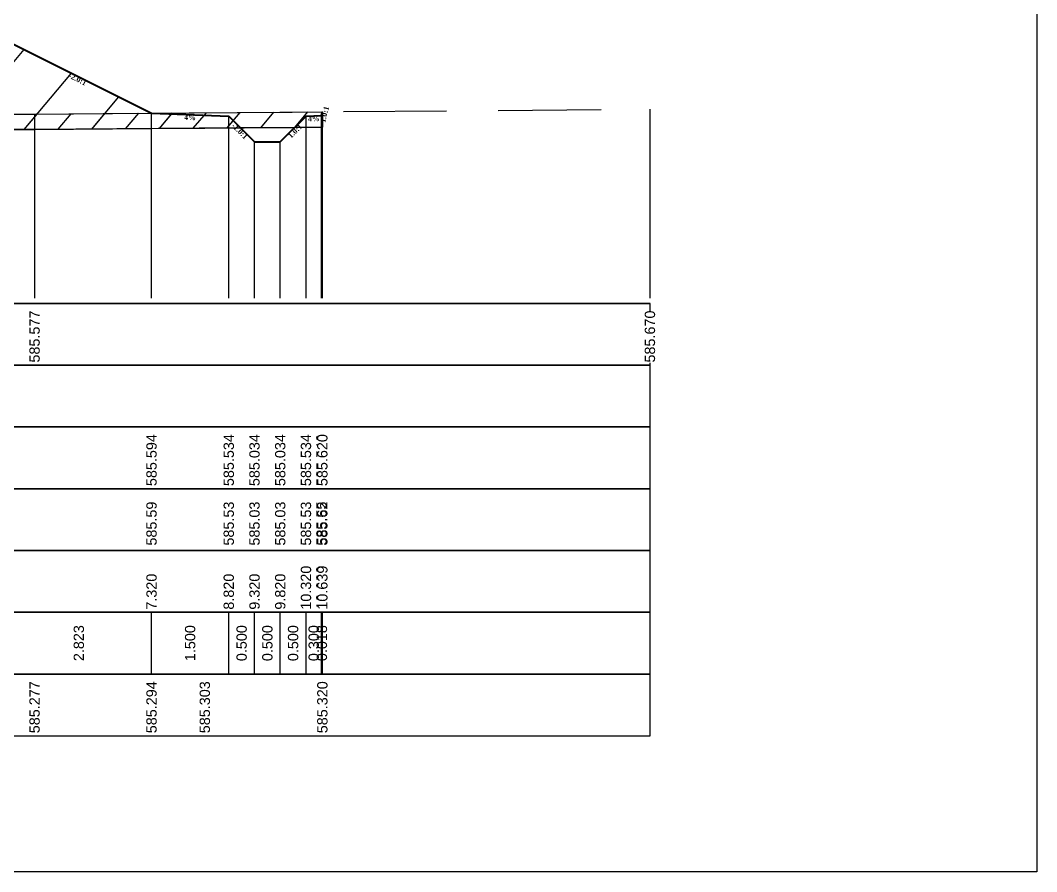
# Model space of a CAD drawing. Header units: millimetres. Extents: x 2762 to 3076, y 916 to 3305.
# Drawn here: x 2979.48 to 2999.21, y 1549.65 to 1566.18 of the extents above; entities that cross this region are included whole.
import ezdxf

# ---------------------------------------------------------------- set-up
doc = ezdxf.new("R2010")
doc.units = ezdxf.units.MM
doc.header["$LTSCALE"] = 2
doc.linetypes.add('CACHE', pattern=[9.525, 6.35, -3.175])
doc.linetypes.add('DASHED', pattern=[0.75, 0.5, -0.25])
doc.layers.add('C-ROAD-CORR', color=5, linetype='Continuous')
doc.layers.add('C-ROAD-SCTN', color=7, linetype='Continuous')
doc.styles.add('C3D_Etiquette', font='romans.shx')
doc.styles.add('C3D_Profil_Travers', font='romans.shx')

msp = doc.modelspace()

# ---------------------------------------------------------------- hatches: boundary and pattern name
at = {"linetype": 'Continuous', "lineweight": -3}
h = msp.add_hatch(dxfattribs=at)
h.set_pattern_fill('_U', color=3, angle=50, style=0, pattern_type=0)
h.set_pattern_definition([(50, (2984.8065, 1564.1), (-0.766044, 0.642788), [])])
h.paths.add_polyline_path([(2984.806, 1564.1), (2985.025, 1564.318), (2985.325, 1564.33), (2985.343, 1564.404), (2985.343, 1564.104)])
h.paths.add_polyline_path([(2964.865, 1564.174), (2965.085, 1564.394), (2966.585, 1564.454), (2968.808, 1565.566), (2976.805, 1565.886), (2979.201, 1565.79), (2982.025, 1564.378), (2983.525, 1564.318), (2983.751, 1564.092), (2979.754, 1564.061), (2975.242, 1564.053)])
h.paths.add_polyline_path([(2963.263, 1564.193), (2963.263, 1564.493), (2963.285, 1564.406), (2963.585, 1564.394), (2963.792, 1564.187)])
h = msp.add_hatch(dxfattribs=at)
h.set_pattern_fill('_U', color=150, scale=0.5, angle=50, style=0, pattern_type=0)
h.set_pattern_definition([(50, (2984.80646, 1564.10004), (-0.383022, 0.321394), [])])
h.paths.add_polyline_path([(2984.806, 1564.1), (2985.025, 1564.318), (2985.325, 1564.33), (2985.343, 1564.404), (2985.343, 1564.104)])
h.paths.add_polyline_path([(2982.025, 1564.378), (2985.343, 1564.404), (2985.325, 1564.33), (2985.025, 1564.318), (2984.806, 1564.1), (2983.751, 1564.092), (2983.525, 1564.318)])
h.paths.add_polyline_path([(2964.865, 1564.174), (2965.085, 1564.394), (2966.585, 1564.454), (2975.242, 1564.353), (2979.754, 1564.361), (2982.025, 1564.378), (2983.525, 1564.318), (2983.751, 1564.092), (2979.754, 1564.061), (2975.242, 1564.053)])
h.paths.add_polyline_path([(2963.263, 1564.493), (2966.585, 1564.454), (2965.085, 1564.394), (2964.865, 1564.174), (2963.792, 1564.187), (2963.585, 1564.394), (2963.285, 1564.406)])
h.paths.add_polyline_path([(2963.263, 1564.193), (2963.263, 1564.493), (2963.285, 1564.406), (2963.585, 1564.394), (2963.792, 1564.187)])
h = msp.add_hatch(dxfattribs=at)
h.set_pattern_fill('_U', color=1, angle=50, style=0, pattern_type=0)
h.set_pattern_definition([(50, (2983.7512, 1564.0918), (-0.766044, 0.64279), [])])
h.paths.add_polyline_path([(2983.751, 1564.092), (2984.806, 1564.1), (2984.525, 1563.818), (2984.025, 1563.818)])
h.paths.add_polyline_path([(2963.792, 1564.187), (2964.865, 1564.174), (2964.585, 1563.894), (2964.085, 1563.894)])

# ---------------------------------------------------------------- linework, layer by layer
at = {"color": 253, "linetype": 'Continuous', "lineweight": -3}
for p, q in [((2979.201, 1565.79), (2982.025, 1564.378)), ((2975.242, 1564.353), (2979.754, 1564.361)), ((2979.754, 1564.361), (2982.025, 1564.378)), ((2982.025, 1564.378), (2985.343, 1564.404)), ((2983.525, 1564.318), (2982.025, 1564.378)), ((2982.025, 1564.378), (2983.525, 1564.318)), ((2982.025, 1564.378), (2983.525, 1564.318)), ((2983.751, 1564.092), (2983.525, 1564.318)), ((2983.525, 1564.318), (2983.751, 1564.092)), ((2983.525, 1564.318), (2983.751, 1564.092)), ((2984.806, 1564.1), (2985.025, 1564.318)), ((2985.025, 1564.318), (2984.806, 1564.1)), ((2984.806, 1564.1), (2985.025, 1564.318)), ((2985.025, 1564.318), (2985.325, 1564.33)), ((2985.325, 1564.33), (2985.025, 1564.318)), ((2985.025, 1564.318), (2985.325, 1564.33)), ((2985.325, 1564.33), (2985.343, 1564.404)), ((2985.343, 1564.404), (2985.325, 1564.33)), ((2985.325, 1564.33), (2985.343, 1564.404)), ((2985.343, 1564.404), (2985.343, 1564.104)), ((2985.343, 1564.404), (2985.343, 1564.104)), ((2979.754, 1564.061), (2975.242, 1564.053)), ((2979.754, 1564.061), (2975.242, 1564.053)), ((2983.751, 1564.092), (2979.754, 1564.061)), ((2983.751, 1564.092), (2979.754, 1564.061)), ((2984.806, 1564.1), (2983.751, 1564.092)), ((2983.751, 1564.092), (2984.806, 1564.1)), ((2984.025, 1563.818), (2983.751, 1564.092)), ((2984.806, 1564.1), (2984.525, 1563.818)), ((2985.343, 1564.104), (2984.806, 1564.1)), ((2985.343, 1564.104), (2984.806, 1564.1)), ((2984.525, 1563.818), (2984.025, 1563.818))]:
    msp.add_line(p, q, dxfattribs=at)
at = {"color": 105, "linetype": 'DASHED', "lineweight": -3, "ltscale": 2}
for p, q in [((2975.242, 1564.353), (2979.754, 1564.361)), ((2979.754, 1564.361), (2991.705, 1564.454))]:
    msp.add_line(p, q, dxfattribs=at)
at = {"color": 98, "linetype": 'CACHE', "lineweight": -3}
for p, q in [((2979.754, 1564.361), (2979.754, 1560.784)), ((2991.705, 1564.454), (2991.705, 1560.784))]:
    msp.add_line(p, q, dxfattribs=at)
at = {"color": 8, "linetype": 'CACHE', "lineweight": -3}
for p, q in [((2982.025, 1560.784), (2982.025, 1564.378)), ((2983.525, 1560.784), (2983.525, 1564.318)), ((2985.025, 1560.784), (2985.025, 1564.318)), ((2985.325, 1560.784), (2985.325, 1564.33)), ((2985.343, 1560.784), (2985.343, 1564.404)), ((2984.025, 1560.784), (2984.025, 1563.818)), ((2984.525, 1560.784), (2984.525, 1563.818))]:
    msp.add_line(p, q, dxfattribs=at)
at = {"color": 6, "linetype": 'Continuous', "lineweight": -3}
for p, q in [((2976.12, 1564.054), (2979.754, 1564.061)), ((2979.754, 1564.061), (2982.025, 1564.078)), ((2982.025, 1564.078), (2983.06, 1564.086)), ((2983.06, 1564.086), (2985.343, 1564.104))]:
    msp.add_line(p, q, dxfattribs=at)
at = {"color": 7, "linetype": 'Continuous', "lineweight": -3}
for p, q in [((2957.704, 1560.684), (2991.706, 1560.684)), ((2982.025, 1553.484), (2982.025, 1554.684)), ((2982.025, 1553.484), (2982.025, 1554.684)), ((2983.525, 1553.484), (2983.525, 1554.684)), ((2983.525, 1553.484), (2983.525, 1554.684)), ((2984.025, 1553.484), (2984.025, 1554.684)), ((2984.025, 1553.484), (2984.025, 1554.684)), ((2984.525, 1553.484), (2984.525, 1554.684)), ((2984.525, 1553.484), (2984.525, 1554.684)), ((2985.025, 1553.484), (2985.025, 1554.684)), ((2985.025, 1553.484), (2985.025, 1554.684)), ((2985.325, 1553.484), (2985.325, 1554.684)), ((2985.325, 1553.484), (2985.325, 1554.684)), ((2985.343, 1553.484), (2985.343, 1554.684))]:
    msp.add_line(p, q, dxfattribs=at)
for points in [[(2957.704, 1559.484), (2991.706, 1559.484), (2991.706, 1560.684), (2957.704, 1560.684)], [(2957.704, 1558.284), (2991.706, 1558.284), (2991.706, 1559.484), (2957.704, 1559.484)], [(2957.704, 1557.084), (2991.706, 1557.084), (2991.706, 1558.284), (2957.704, 1558.284)], [(2957.704, 1555.884), (2991.706, 1555.884), (2991.706, 1557.084), (2957.704, 1557.084)], [(2957.704, 1554.684), (2991.706, 1554.684), (2991.706, 1555.884), (2957.704, 1555.884)], [(2957.704, 1553.484), (2991.706, 1553.484), (2991.706, 1554.684), (2957.704, 1554.684)], [(2957.704, 1552.284), (2991.706, 1552.284), (2991.706, 1553.484), (2957.704, 1553.484)]]:
    msp.add_3dface(points, dxfattribs=at)
at = {"layer": 'C-ROAD-CORR', "color": 1, "linetype": 'Continuous', "lineweight": 40}
for p, q in [((2979.201, 1565.79), (2982.025, 1564.378)), ((2982.025, 1564.378), (2983.525, 1564.318)), ((2983.525, 1564.318), (2984.025, 1563.818)), ((2984.525, 1563.818), (2985.025, 1564.318)), ((2985.025, 1564.318), (2985.325, 1564.33)), ((2985.325, 1564.33), (2985.343, 1564.404)), ((2984.025, 1563.818), (2984.525, 1563.818))]:
    msp.add_line(p, q, dxfattribs=at)
at = {"layer": 'C-ROAD-CORR', "color": 1, "linetype": 'Continuous', "lineweight": -3}
for p, q in [((2983.525, 1564.318), (2984.025, 1563.818)), ((2984.525, 1563.818), (2985.025, 1564.318))]:
    msp.add_line(p, q, dxfattribs=at)
at = {"layer": 'C-ROAD-SCTN', "color": 154, "linetype": 'Continuous', "lineweight": -3}
for p, q in [((2979.201, 1565.79), (2982.025, 1564.378)), ((2982.025, 1564.378), (2983.525, 1564.318)), ((2983.525, 1564.318), (2984.025, 1563.818)), ((2984.525, 1563.818), (2985.025, 1564.318)), ((2985.025, 1564.318), (2985.325, 1564.33)), ((2985.325, 1564.33), (2985.343, 1564.404)), ((2984.025, 1563.818), (2984.525, 1563.818))]:
    msp.add_line(p, q, dxfattribs=at)
at = {"layer": 'C-ROAD-SCTN', "color": 1, "linetype": 'Continuous', "lineweight": -3}
for p, q in [((2979.201, 1565.79), (2982.025, 1564.378)), ((2982.025, 1564.378), (2983.525, 1564.318)), ((2983.525, 1564.318), (2984.025, 1563.818)), ((2984.525, 1563.818), (2985.025, 1564.318)), ((2985.025, 1564.318), (2985.325, 1564.33)), ((2985.325, 1564.33), (2985.343, 1564.404)), ((2984.025, 1563.818), (2984.525, 1563.818))]:
    msp.add_line(p, q, dxfattribs=at)

# ---------------------------------------------------------------- texts
at = {"color": 7, "linetype": 'Continuous', "lineweight": -3, "char_height": 0.1, "attachment_point": 2, "style": 'C3D_Etiquette'}
for s, insert, width, rotation in [('{\\fTimes New Roman|b1|i0|c0|p18;-2.0:1}', (2980.611, 1565.081), 0.34598, 333.4349), ('{\\fTimes New Roman|b1|i0|c0|p18;4%}', (2982.775, 1564.344), 0.42071, 357.7094), ('{\\fTimes New Roman|b1|i0|c0|p18;4%}', (2985.175, 1564.32), 0.37094, 2.2906), ('{\\fTimes New Roman|b1|i0|c0|p18;1.0:1}', (2985.338, 1564.366), 0.29446, 75.9638), ('{\\fTimes New Roman|b1|i0|c0|p18;-1.0:1}', (2983.772, 1564.065), 0.34598, 315), ('{\\fTimes New Roman|b1|i0|c0|p18;1.0:1}', (2984.778, 1564.065), 0.29001, 45)]:
    msp.add_mtext(s, dxfattribs=dict(at, insert=insert, width=width, rotation=rotation))
at = {"color": 7, "linetype": 'Continuous', "lineweight": -3, "char_height": 0.2, "rotation": 90, "style": 'C3D_Profil_Travers'}
for s, insert, attachment_point in [('{\\fArial|b0|i0|c0|p34;585.59}', (2982.025, 1555.979), 4), ('{\\fArial|b0|i0|c0|p34;585.53}', (2983.525, 1555.979), 4), ('{\\fArial|b0|i0|c0|p34;585.03}', (2984.025, 1555.979), 4), ('{\\fArial|b0|i0|c0|p34;585.03}', (2984.525, 1555.979), 4), ('{\\fArial|b0|i0|c0|p34;585.53}', (2985.025, 1555.979), 4), ('{\\fArial|b0|i0|c0|p34;585.55}', (2985.325, 1555.979), 4), ('{\\fArial|b0|i0|c0|p34;585.62}', (2985.343, 1555.979), 4), ('{\\fArial|b0|i0|c0|p34;2.823}', (2980.613, 1554.084), 5), ('{\\fArial|b0|i0|c0|p34;1.500}', (2982.775, 1554.084), 5), ('{\\fArial|b0|i0|c0|p34;0.500}', (2983.775, 1554.084), 5), ('{\\fArial|b0|i0|c0|p34;0.500}', (2984.275, 1554.084), 5), ('{\\fArial|b0|i0|c0|p34;0.500}', (2984.775, 1554.084), 5), ('{\\fArial|b0|i0|c0|p34;0.300}', (2985.175, 1554.084), 5), ('{\\fArial|b0|i0|c0|p34;0.018}', (2985.334, 1554.084), 5)]:
    msp.add_mtext(s, dxfattribs=dict(at, insert=insert, attachment_point=attachment_point))

# ---------------------------------------------------------------- next in the draw order: texts
at = {"color": 7, "linetype": 'Continuous', "lineweight": -3, "char_height": 0.2, "attachment_point": 4, "rotation": 90, "style": 'C3D_Profil_Travers', "bg_fill": 3, "box_fill_scale": 1.000375, "bg_fill_color": 256, "bg_fill_true_color": 13158600, "bg_fill_transparency": 0}
for s, insert, width in [('{\\fArial|b0|i0|c0|p34;585.577}', (2979.754, 1559.534), 0.99553), ('{\\fArial|b0|i0|c0|p34;585.670}', (2991.705, 1559.534), 0.99484), ('{\\fArial|b0|i0|c0|p34;585.594}', (2982.025, 1557.134), 0.99471), ('{\\fArial|b0|i0|c0|p34;585.534}', (2983.525, 1557.134), 0.99471), ('{\\fArial|b0|i0|c0|p34;585.034}', (2984.025, 1557.134), 0.99471), ('{\\fArial|b0|i0|c0|p34;585.034}', (2984.525, 1557.134), 0.99471), ('{\\fArial|b0|i0|c0|p34;585.534}', (2985.025, 1557.134), 0.99471), ('{\\fArial|b0|i0|c0|p34;\\C256;10.320}', (2985.025, 1554.734), 0.81889), ('{\\fArial|b0|i0|c0|p34;\\C256;7.320}', (2982.025, 1554.734), 0.6793), ('{\\fArial|b0|i0|c0|p34;\\C256;8.820}', (2983.525, 1554.734), 0.68123), ('{\\fArial|b0|i0|c0|p34;\\C256;9.320}', (2984.025, 1554.734), 0.68096), ('{\\fArial|b0|i0|c0|p34;\\C256;9.820}', (2984.525, 1554.734), 0.68096), ('{\\fArial|b0|i0|c0|p34;585.277}', (2979.754, 1552.334), 0.99553), ('{\\fArial|b0|i0|c0|p34;585.294}', (2982.025, 1552.334), 0.99471), ('{\\fArial|b0|i0|c0|p34;585.303}', (2983.06, 1552.334), 0.99553), ('{\\fArial|b0|i0|c0|p34;585.320}', (2985.343, 1552.334), 0.99484)]:
    msp.add_mtext(s, dxfattribs=dict(at, insert=insert, width=width))

# ---------------------------------------------------------------- next in the draw order: texts
for s, insert, width in [('{\\fArial|b0|i0|c0|p34;585.546}', (2985.325, 1557.134), 0.99539), ('{\\fArial|b0|i0|c0|p34;\\C256;10.620}', (2985.325, 1554.734), 0.81889)]:
    msp.add_mtext(s, dxfattribs=dict(at, insert=insert, width=width))

# ---------------------------------------------------------------- next in the draw order: texts
for s, insert, width in [('{\\fArial|b0|i0|c0|p34;585.620}', (2985.343, 1557.134), 0.99484), ('{\\fArial|b0|i0|c0|p34;\\C256;10.639}', (2985.343, 1554.734), 0.81999)]:
    msp.add_mtext(s, dxfattribs=dict(at, insert=insert, width=width))

# ---------------------------------------------------------------- next in the draw order: linework, layer by layer
msp.add_lwpolyline([(2950.215, 1579.145), (2999.215, 1579.145), (2999.215, 1549.645), (2950.215, 1549.645)], close=True)

doc.saveas('drawing.dxf')
